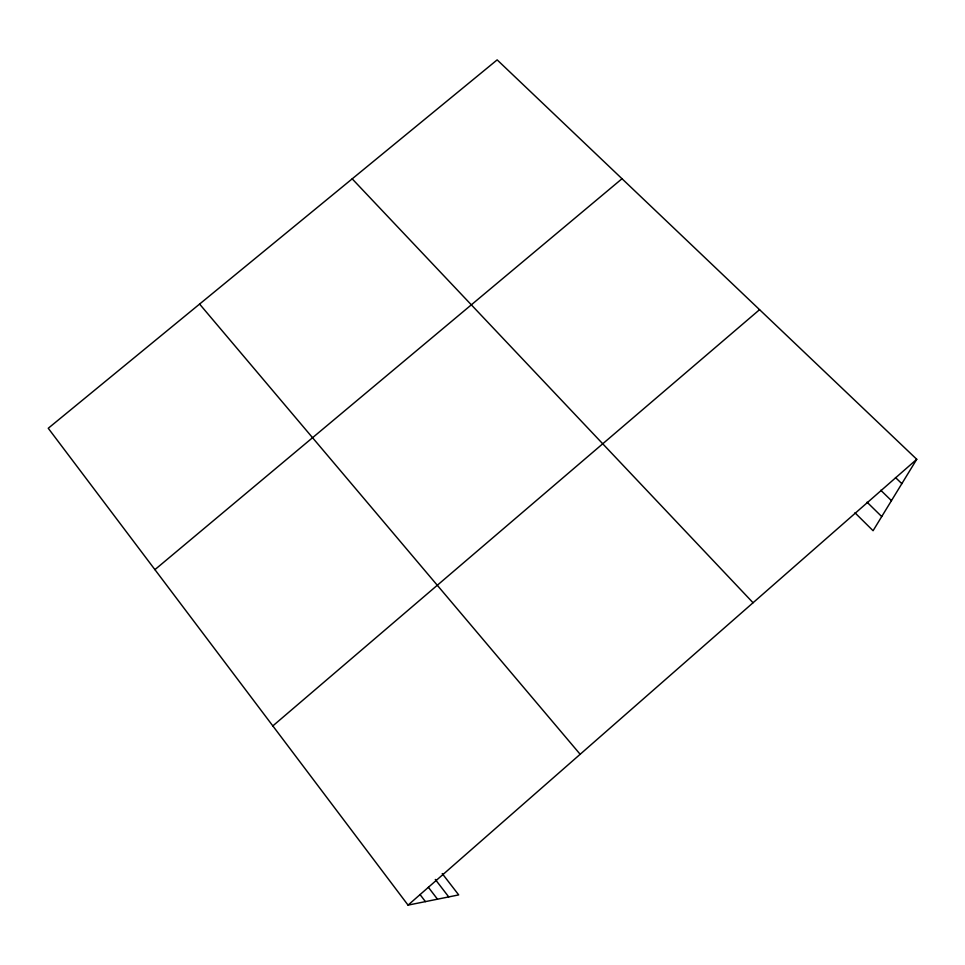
<?xml version="1.0" encoding="UTF-8"?>
<svg xmlns="http://www.w3.org/2000/svg" width="965" height="965" viewBox="0 0 965 965"><rect width="100%" height="100%" fill="white"/><g stroke="black" fill="none" stroke-linecap="round" stroke-linejoin="round"><path stroke-width="1.45" d="M442.235 873.578L458.701 894.905L408.05 905.122L48.25 428.267L497.156 59.878L916.75 459.292L873.072 530.714L854.954 512.777M408.05 905.122L916.75 459.292M272.83 725.909L759.576 309.669M154.919 569.639L622.015 178.73M895.472 477.53L901.841 483.67M880.768 490.244L891.455 500.654M867.053 502.174L881.721 516.577M352.189 178.839L753.062 602.751M199.598 304.072L580.158 754.28M435.299 879.429L448.737 896.919M428.388 887.305L437.471 899.187M420.028 894.531L425.42 901.624"/></g></svg>
